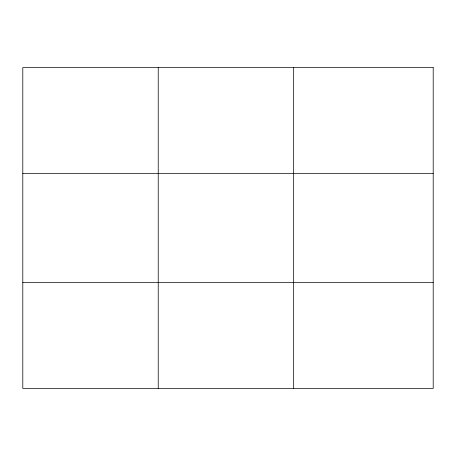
<?xml version="1.0" encoding="UTF-8"?>
<svg xmlns="http://www.w3.org/2000/svg" width="456" height="456" viewBox="0 0 456 456"><rect width="100%" height="100%" fill="white"/><g stroke="black" fill="none" stroke-linecap="round" stroke-linejoin="round"><path stroke-width="0.68" d="M158.232 388.444L158.232 67.556M293.664 388.444L293.664 67.556M22.8 173.451L433.2 173.451M22.8 282.549L433.2 282.549M433.2 67.556L22.8 67.556L22.8 388.444L433.2 388.444L433.2 67.556"/></g></svg>
